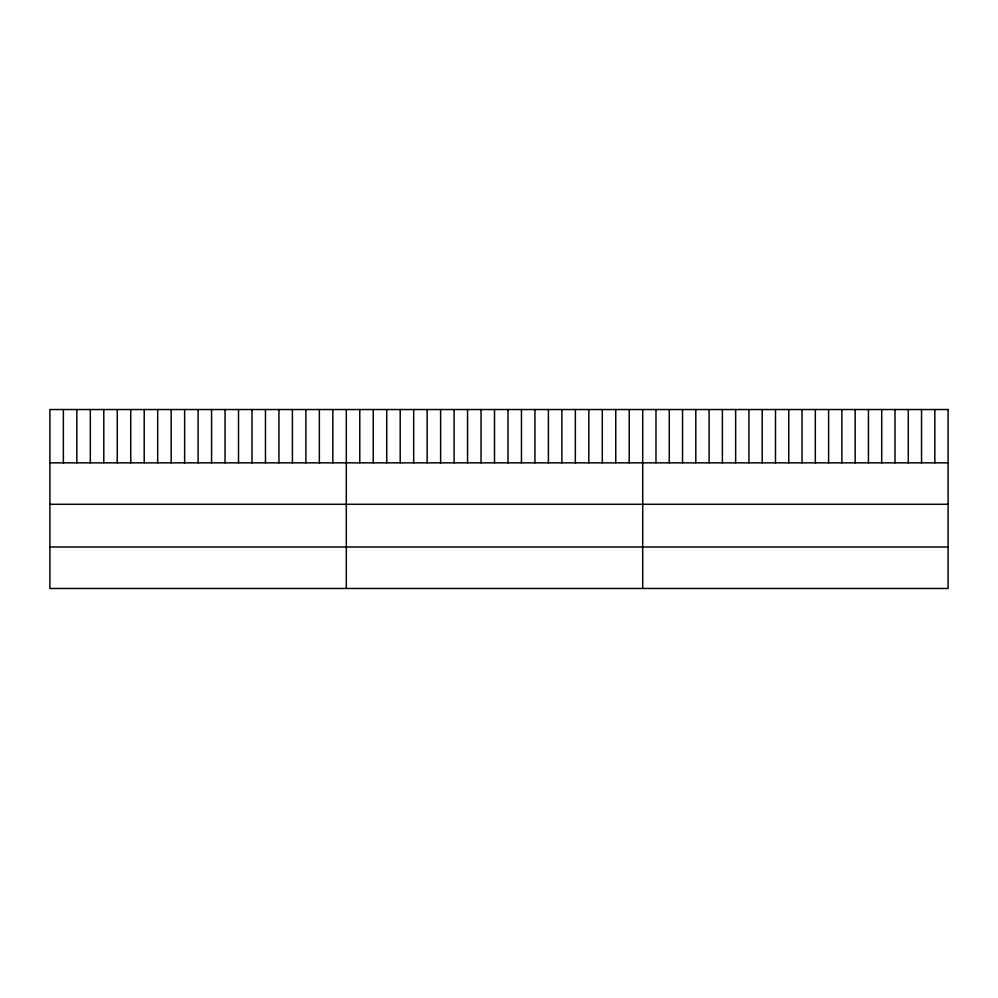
<?xml version="1.0" encoding="UTF-8"?>
<svg xmlns="http://www.w3.org/2000/svg" width="998" height="998" viewBox="0 0 998 998"><rect width="100%" height="100%" fill="white"/><g stroke="black" fill="none" stroke-linecap="round" stroke-linejoin="round"><path stroke-width="1.5" d="M49.9 462.835L948.1 462.835M49.9 504.289L948.1 504.289M49.9 547.004L948.1 547.004M934.827 409.529L934.827 462.835M921.541 409.529L921.541 462.835M908.267 409.529L908.267 462.835M894.994 409.529L894.994 462.835M881.708 409.529L881.708 462.835M868.435 409.529L868.435 462.835M855.161 409.529L855.161 462.835M841.875 409.529L841.875 462.835M828.602 409.529L828.602 462.835M815.329 409.529L815.329 462.835M802.043 409.529L802.043 462.835M788.769 409.529L788.769 462.835M775.483 409.529L775.483 462.835M762.21 409.529L762.21 462.835M748.937 409.529L748.937 462.835M735.651 409.529L735.651 462.835M722.377 409.529L722.377 462.835M709.104 409.529L709.104 462.835M695.818 409.529L695.818 462.835M682.545 409.529L682.545 462.835M669.271 409.529L669.271 462.835M655.985 409.529L655.985 462.835M642.712 409.529L642.712 588.471M629.239 409.529L629.239 462.835M615.766 409.529L615.766 462.835M602.293 409.529L602.293 462.835M588.82 409.529L588.82 462.835M575.347 409.529L575.347 462.835M561.874 409.529L561.874 462.835M548.401 409.529L548.401 462.835M534.928 409.529L534.928 462.835M521.455 409.529L521.455 462.835M507.982 409.529L507.982 462.835M494.509 409.529L494.509 462.835M481.036 409.529L481.036 462.835M467.563 409.529L467.563 462.835M454.09 409.529L454.09 462.835M440.617 409.529L440.617 462.835M427.144 409.529L427.144 462.835M413.671 409.529L413.671 462.835M400.198 409.529L400.198 462.835M386.725 409.529L386.725 462.835M373.252 409.529L373.252 462.835M359.779 409.529L359.779 462.835M346.306 409.529L346.306 588.471M332.833 409.529L332.833 462.835M319.36 409.529L319.36 462.835M305.887 409.529L305.887 462.835M292.414 409.529L292.414 462.835M278.941 409.529L278.941 462.835M265.468 409.529L265.468 462.835M251.995 409.529L251.995 462.835M238.522 409.529L238.522 462.835M225.049 409.529L225.049 462.835M211.576 409.529L211.576 462.835M198.103 409.529L198.103 462.835M184.63 409.529L184.63 462.835M171.157 409.529L171.157 462.835M157.684 409.529L157.684 462.835M144.211 409.529L144.211 462.835M130.738 409.529L130.738 462.835M117.265 409.529L117.265 462.835M103.792 409.529L103.792 462.835M90.319 409.529L90.319 462.835M76.846 409.529L76.846 462.835M63.373 409.529L63.373 462.835M948.1 409.529L49.9 409.529L49.9 588.471L948.1 588.471L948.1 409.529"/></g></svg>
